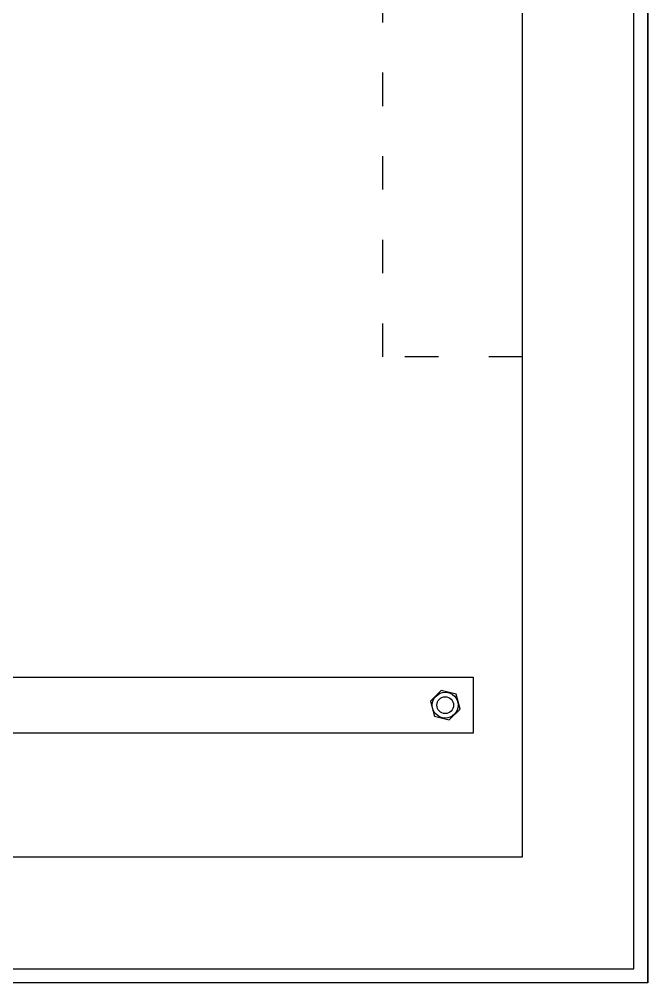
# Model space of a CAD drawing. Header units: millimetres. Extents: x 14879 to 38758, y -20740 to 1136.
# Drawn here: x 36491.9 to 36717.1, y -1711.8 to -1366.2 of the extents above; entities that cross this region are included whole.
import ezdxf

# ---------------------------------------------------------------- set-up
doc = ezdxf.new("R2010")
doc.units = ezdxf.units.MM
doc.linetypes.add('ACAD_ISO03W100', pattern=[30, 12, -18])

msp = doc.modelspace()

# ---------------------------------------------------------------- linework, layer by layer
for p, q in [((36717.11, 288.21), (36717.11, -1666.79)), ((36717.11, -1711.79), (36717.11, 288.21)), ((36712.11, -1706.79), (36712.11, 283.21)), ((36672.11, 243.21), (36672.11, -1666.79)), ((35929.44, -1602.24), (36654.54, -1602.24)), ((36654.54, -1602.24), (36654.54, -1622.24)), ((36654.54, -1622.24), (35929.44, -1622.24)), ((36672.11, -1666.79), (35862.11, -1666.79)), ((36712.11, -1706.79), (36712.11, -1666.79)), ((36717.11, -1666.79), (36717.11, -1711.79)), ((35822.11, -1706.79), (36712.11, -1706.79)), ((36717.11, -1711.79), (35817.11, -1711.79))]:
    msp.add_line(p, q)
at = {"color": 1, "linetype": 'ACAD_ISO03W100'}
msp.add_lwpolyline([(36622.12, -361.79), (36672.11, -361.79), (36672.11, -1487.35), (36622.12, -1487.35)], close=True, dxfattribs=at)
at = {"color": 4}
msp.add_lwpolyline([(36639.22, -1610.82), (36640.65, -1616.13), (36645.96, -1617.55), (36649.85, -1613.67), (36648.42, -1608.35), (36643.11, -1606.93)], close=True, dxfattribs=at)
for radius in [4.64, 3]:
    msp.add_circle((36644.54, -1612.24), radius, dxfattribs=at)

doc.saveas('drawing.dxf')
